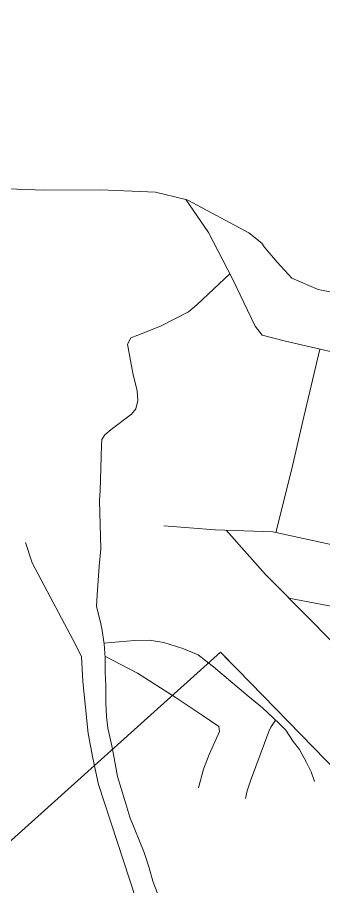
# Model space of a CAD drawing. Header units: millimetres. Extents: x 341818 to 347703, y 7370458 to 7377443.
# Drawn here: x 342969 to 343336, y 7373469 to 7374512 of the extents above; entities that cross this region are included whole.
import ezdxf

# ---------------------------------------------------------------- set-up
doc = ezdxf.new("R2010")
doc.units = ezdxf.units.MM
for name, color, linetype, lineweight in [('AVENIDA DR. JOSÉ FORNARI - 07_01_2021 - FERMOM_116', 7, 'Continuous', 18), ('AVENIDA GEN. BARRETO DE MENEZES - 07_01_2021 - FERMOM_137', 1, 'Continuous', 18), ('MCT -  RUA PADRE LÉO COMISSARI', 1, 'Continuous', 18), ('MCT -  TV. JOÃO AUGUSTO BECKER', 7, 'Continuous', 18), ('MCT - AVENIDA DA INVERNADA', 7, 'Continuous', 18), ('MCT - TV. CANTAREIRA', 7, 'Continuous', 18), ('RUA AFONÇO FURTADO DE MENDONÇA - 07_01_2021 - FERMOM_108', 1, 'Continuous', 18), ('RUA ANTONIO VARGAS FARIA - 08_01_2021 - FERMOM_99', 7, 'Continuous', 18), ('RUA ARAÚJO VIANA - 08_01_2021 - FERMOM_221', 1, 'Continuous', 18), ('RUA DIOGO BOTELHO - 08_01_2021 - FERMOM_222', 1, 'Continuous', 18), ('RUA DOM FERNANDO MASCARENHAS - 08_01_2021 - FERMOM_226', 7, 'Continuous', 18), ('RUA JOÃO SOARES DA SILVA - 08_01_2021 - FERMOM_105', 1, 'Continuous', 18), ('RUA ROLIM DE MOURA - 08_01_2021 - FERMOM_223', 7, 'Continuous', 18)]:
    doc.layers.add(name, color=color, linetype=linetype, lineweight=lineweight)
doc.layers.add('FERRAZOPOLIS', color=20, linetype='Continuous')
doc.layers.add('MONTANHÃO', color=220, linetype='Continuous')

msp = doc.modelspace()

# ---------------------------------------------------------------- linework, layer by layer
at = {"layer": 'AVENIDA DR. JOSÉ FORNARI - 07_01_2021 - FERMOM_116', "linetype": 'ByBlock'}
msp.add_lwpolyline([(343171.1, 7374293.2), (343134.5, 7374302.2), (343069, 7374305), (343001.2, 7374304.7), (342923.4, 7374307.3), (342877.8, 7374312.8), (342797, 7374354.9), (342746.8, 7374401.5), (342652.8, 7374492.2), (342601.7, 7374542)], dxfattribs=at)
at = {"layer": 'AVENIDA GEN. BARRETO DE MENEZES - 07_01_2021 - FERMOM_137', "linetype": 'ByBlock'}
msp.add_lwpolyline([(343896.9, 7373835.4), (343832.5, 7373887.8), (343789.7, 7373923.4), (343696.2, 7374000), (343652.4, 7374035.5), (343621.8, 7374059), (343551.8, 7374104), (343493.6, 7374143), (343474.7, 7374155.3), (343457, 7374164.6), (343436, 7374171.3), (343423, 7374175.1), (343397.9, 7374176.6), (343348.3, 7374181.9), (343330, 7374185.5), (343298.2, 7374199.1), (343280.5, 7374218.1), (343265.1, 7374236.6), (343262.3, 7374241.1), (343246.7, 7374253.4), (343173.5, 7374292.6), (343171.1, 7374293.2)], dxfattribs=at)
at = {"layer": 'FERRAZOPOLIS'}
msp.add_lwpolyline([(343415.3, 7373542.9), (343232.9, 7373729.8), (343222.7, 7373740.2), (343212.6, 7373750.6), (342949.8, 7373514.2)], dxfattribs=at)
at = {"layer": 'MCT -  RUA PADRE LÉO COMISSARI', "linetype": 'ByBlock'}
msp.add_lwpolyline([(343223.8, 7374204), (343184.4, 7374167.5), (343174.1, 7374158.6), (343140.7, 7374141.6), (343113.3, 7374130.6), (343104.8, 7374127.5), (343100.9, 7374119.7), (343107.2, 7374085.2), (343112.5, 7374063.8), (343113.4, 7374052.4), (343110.8, 7374042.2), (343105.7, 7374035.8), (343081.3, 7374017.5), (343073.7, 7374011.1), (343070, 7374005.3), (343069.7, 7373998.2), (343068.2, 7373944.5), (343067.5, 7373932.2), (343069.1, 7373874.2), (343067.1, 7373853.6), (343064.4, 7373819.1), (343063.8, 7373805.1), (343068.3, 7373788.1), (343070.3, 7373778.9), (343072.8, 7373760.6), (343074, 7373743.6), (343074.1, 7373726.4), (343074.8, 7373710.3), (343075.1, 7373689.7), (343075.8, 7373673.2), (343077.5, 7373659.1), (343079.8, 7373648.8), (343082.3, 7373637.9), (343086.2, 7373616.9), (343089.1, 7373601.1), (343097.6, 7373572.5), (343103.7, 7373552.7), (343120.9, 7373510.3), (343126.8, 7373491.7), (343131.2, 7373475.6), (343152.9, 7373419.4)], dxfattribs=at)
at = {"layer": 'MCT -  TV. JOÃO AUGUSTO BECKER', "linetype": 'ByBlock'}
msp.add_lwpolyline([(342978.3, 7373882.1), (342986.6, 7373857.6), (343004.4, 7373823.7), (343038.9, 7373758.9), (343045.7, 7373744.8), (343047.2, 7373715.2), (343053.8, 7373652.9), (343059.2, 7373623.2), (343066.1, 7373591.6), (343110.9, 7373454.9), (343124.8, 7373411.4), (343160.8, 7373296.5), (343164.9, 7373267), (343165.9, 7373241.9), (343161.9, 7373210.2), (343162.3, 7373179.5), (343166, 7373148.1), (343177.1, 7373117.2), (343218.8, 7373032.1), (343243, 7372977.1), (343250.4, 7372965.9), (343259.1, 7372960.1)], dxfattribs=at)
at = {"layer": 'MCT - AVENIDA DA INVERNADA', "linetype": 'ByBlock'}
msp.add_lwpolyline([(343210.4, 7373661.2), (343211.3, 7373655.1), (343198.8, 7373627.6), (343192.2, 7373610), (343186.2, 7373587.8)], dxfattribs=at)
at = {"layer": 'MCT - TV. CANTAREIRA', "linetype": 'ByBlock'}
msp.add_lwpolyline([(343242.7, 7373574.9), (343244.7, 7373584.1), (343248.8, 7373596.1), (343255.1, 7373613.2), (343270.8, 7373655.4), (343273.1, 7373660.5), (343278.8, 7373668.7)], dxfattribs=at)
at = {"layer": 'MONTANHÃO'}
msp.add_lwpolyline([(342949.8, 7373514.2), (343212.6, 7373750.6), (343232.9, 7373729.8), (343415.3, 7373542.9)], dxfattribs=at)
at = {"layer": 'RUA AFONÇO FURTADO DE MENDONÇA - 07_01_2021 - FERMOM_108', "linetype": 'ByBlock'}
msp.add_lwpolyline([(343171.1, 7374293.2), (343198.2, 7374253.8), (343226.9, 7374198), (343254.1, 7374141.4), (343262.7, 7374130.7), (343290.5, 7374123.3), (343479.7, 7374079.8), (343499.6, 7374076), (343514.6, 7374067), (343604.7, 7373992.2), (343623.8, 7373977.1)], dxfattribs=at)
at = {"layer": 'RUA ANTONIO VARGAS FARIA - 08_01_2021 - FERMOM_99', "linetype": 'ByBlock'}
msp.add_lwpolyline([(343073.9, 7373745.8), (343113.1, 7373725.4), (343158, 7373696.3), (343190.4, 7373674.9), (343210.4, 7373661.2)], dxfattribs=at)
at = {"layer": 'RUA ARAÚJO VIANA - 08_01_2021 - FERMOM_221', "linetype": 'ByBlock'}
msp.add_lwpolyline([(343294.8, 7373815.2), (343425.5, 7373790.3), (343458.6, 7373791.8), (343596.9, 7373835.8)], dxfattribs=at)
at = {"layer": 'RUA DIOGO BOTELHO - 08_01_2021 - FERMOM_222', "linetype": 'ByBlock'}
msp.add_lwpolyline([(343144.7, 7373901.9), (343206.3, 7373897.2), (343275.3, 7373894.7), (343455.4, 7373855.6)], dxfattribs=at)
at = {"layer": 'RUA DOM FERNANDO MASCARENHAS - 08_01_2021 - FERMOM_226', "linetype": 'ByBlock'}
msp.add_lwpolyline([(343279, 7373893.9), (343298.1, 7373970.3), (343310.9, 7374025.8), (343331.7, 7374113.9)], dxfattribs=at)
at = {"layer": 'RUA JOÃO SOARES DA SILVA - 08_01_2021 - FERMOM_105', "linetype": 'ByBlock'}
msp.add_lwpolyline([(343072.7, 7373761.1), (343109.4, 7373764.6), (343127.2, 7373764.8), (343144.7, 7373762.1), (343167.5, 7373754.8), (343185.7, 7373747.4), (343204, 7373732.8), (343245.5, 7373698), (343262.9, 7373683.5), (343283.1, 7373664.8), (343291.1, 7373656.7), (343299.8, 7373643.3), (343307.5, 7373633.5), (343315.8, 7373618), (343321.4, 7373606.7), (343325.5, 7373595.1)], dxfattribs=at)
at = {"layer": 'RUA ROLIM DE MOURA - 08_01_2021 - FERMOM_223', "linetype": 'ByBlock'}
msp.add_lwpolyline([(343219.6, 7373896.7), (343266.8, 7373843.4), (343322.8, 7373787), (343387.1, 7373721.3), (343417, 7373701.6)], dxfattribs=at)

doc.saveas('drawing.dxf')
